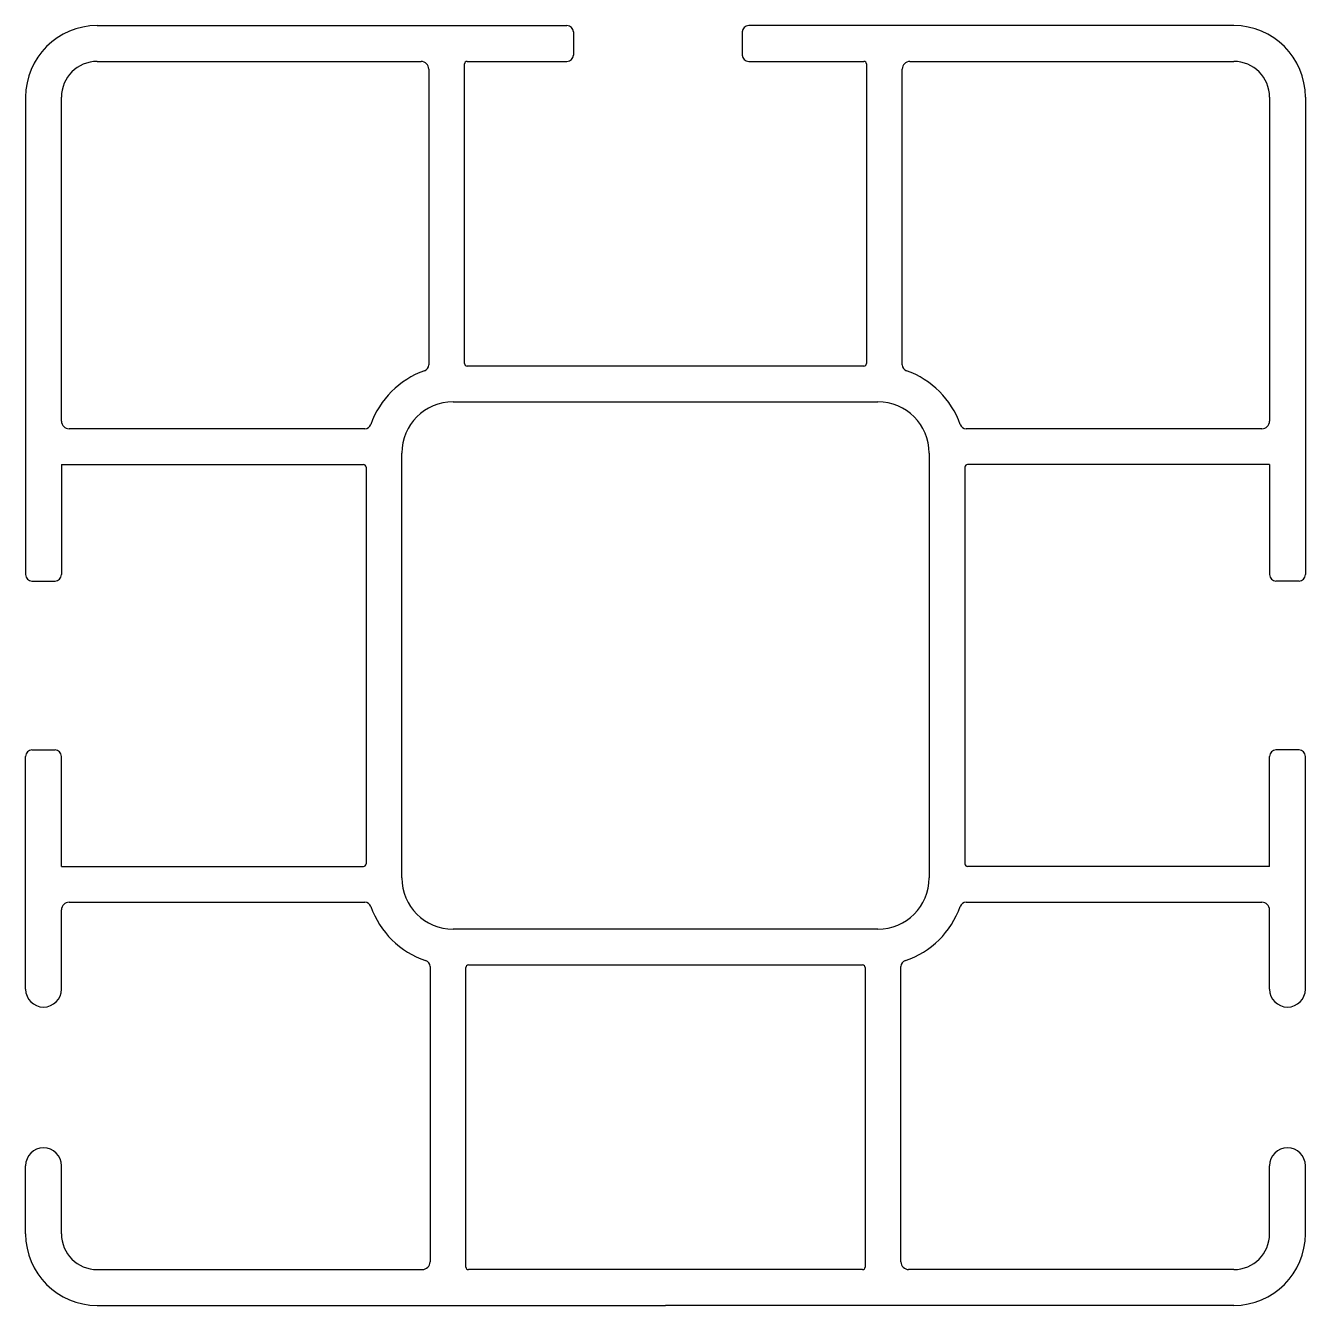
# Model space of a CAD drawing. Extents: x 2303 to 2353, y 2006.3 to 2056.3.
import ezdxf

# ---------------------------------------------------------------- set-up
doc = ezdxf.new("R2010")
doc.units = 0
doc.layers.get('0').update_dxf_attribs({"linetype": 'CONTINUOUS'})

msp = doc.modelspace()

# ---------------------------------------------------------------- linework, layer by layer
at = {"linetype": 'CONTINUOUS'}
for p, q in [((2305.79, 2056.287), (2324.14, 2056.287)), ((2324.39, 2056.037), (2324.39, 2055.137)), ((2330.99, 2056.037), (2330.99, 2055.137)), ((2350.19, 2056.287), (2331.24, 2056.287)), ((2305.79, 2054.887), (2318.44, 2054.887)), ((2318.74, 2054.587), (2318.74, 2043.034)), ((2320.14, 2043.087), (2320.14, 2054.787)), ((2320.24, 2054.887), (2324.14, 2054.887)), ((2331.24, 2054.887), (2335.74, 2054.887)), ((2335.84, 2054.787), (2335.84, 2043.087)), ((2337.24, 2043.034), (2337.24, 2054.587)), ((2337.54, 2054.887), (2350.19, 2054.887)), ((2302.99, 2053.487), (2302.99, 2034.837)), ((2304.39, 2040.837), (2304.39, 2053.487)), ((2351.59, 2053.487), (2351.59, 2040.837)), ((2352.99, 2053.487), (2352.99, 2034.837)), ((2335.74, 2042.987), (2320.24, 2042.987)), ((2319.69, 2041.587), (2336.29, 2041.587)), ((2316.243, 2040.537), (2304.69, 2040.537)), ((2351.29, 2040.537), (2339.737, 2040.537)), ((2317.69, 2022.987), (2317.69, 2039.587)), ((2338.29, 2039.587), (2338.29, 2022.987)), ((2304.39, 2039.137), (2304.39, 2034.837)), ((2304.39, 2039.137), (2316.19, 2039.137)), ((2316.29, 2039.037), (2316.29, 2023.537)), ((2339.69, 2039.037), (2339.69, 2023.537)), ((2351.59, 2039.137), (2339.79, 2039.137)), ((2351.59, 2039.137), (2351.59, 2034.837)), ((2303.24, 2034.587), (2304.14, 2034.587)), ((2352.74, 2034.587), (2351.84, 2034.587)), ((2302.99, 2018.643), (2302.99, 2027.737)), ((2303.24, 2027.987), (2304.14, 2027.987)), ((2304.39, 2023.437), (2304.39, 2027.737)), ((2351.59, 2023.437), (2351.59, 2027.737)), ((2352.74, 2027.987), (2351.84, 2027.987)), ((2352.99, 2018.643), (2352.99, 2027.737)), ((2304.39, 2023.437), (2316.19, 2023.437)), ((2351.59, 2023.437), (2339.79, 2023.437)), ((2304.69, 2022.037), (2316.243, 2022.037)), ((2339.737, 2022.037), (2351.29, 2022.037)), ((2304.39, 2018.643), (2304.39, 2021.737)), ((2351.59, 2018.643), (2351.59, 2021.737)), ((2336.29, 2020.987), (2319.69, 2020.987)), ((2318.79, 2019.523), (2318.79, 2007.987)), ((2320.29, 2019.587), (2335.69, 2019.587)), ((2337.19, 2007.987), (2337.19, 2019.523)), ((2320.19, 2007.787), (2320.19, 2019.487)), ((2335.79, 2019.487), (2335.79, 2007.787)), ((2302.99, 2009.087), (2302.99, 2011.743)), ((2304.39, 2009.087), (2304.39, 2011.743)), ((2351.59, 2009.087), (2351.59, 2011.743)), ((2352.99, 2009.087), (2352.99, 2011.743)), ((2305.79, 2007.687), (2318.49, 2007.687)), ((2335.69, 2007.687), (2320.29, 2007.687)), ((2350.19, 2007.687), (2337.49, 2007.687)), ((2305.79, 2006.287), (2327.99, 2006.287)), ((2350.19, 2006.287), (2327.99, 2006.287))]:
    msp.add_line(p, q, dxfattribs=at)
for centre, radius, start, end in [((2305.79, 2053.487), 2.8, 90, 180), ((2324.14, 2056.037), 0.25, 0, 90), ((2331.24, 2056.037), 0.25, 90, 180), ((2350.19, 2053.487), 2.8, 0, 90), ((2324.14, 2055.137), 0.25, 270, 360), ((2331.24, 2055.137), 0.25, 180, 270), ((2305.79, 2053.487), 1.4, 90, 180), ((2318.44, 2054.587), 0.3, 0, 90), ((2320.24, 2054.787), 0.1, 90, 180), ((2335.74, 2054.787), 0.1, 0, 90), ((2337.54, 2054.587), 0.3, 90, 180), ((2350.19, 2053.487), 1.4, 0, 90), ((2318.49, 2043.034), 0.25, 289.194, 0), ((2320.24, 2043.087), 0.1, 180, 270), ((2335.74, 2043.087), 0.1, 270, 360), ((2337.49, 2043.034), 0.25, 180, 250.806), ((2319.69, 2039.587), 3.4, 109.194, 160.806), ((2336.29, 2039.587), 3.4, 19.194, 70.806), ((2319.69, 2039.587), 2, 90, 180), ((2336.29, 2039.587), 2, 0, 90), ((2304.69, 2040.837), 0.3, 180, 270), ((2316.243, 2040.787), 0.25, 270, 340.806), ((2339.737, 2040.787), 0.25, 199.194, 270), ((2351.29, 2040.837), 0.3, 270, 360), ((2316.19, 2039.037), 0.1, 0, 90), ((2339.79, 2039.037), 0.1, 90, 180), ((2303.24, 2034.837), 0.25, 180, 270), ((2304.14, 2034.837), 0.25, 270, 360), ((2351.84, 2034.837), 0.25, 180, 270), ((2352.74, 2034.837), 0.25, 270, 360), ((2303.24, 2027.737), 0.25, 90, 180), ((2304.14, 2027.737), 0.25, 0, 90), ((2351.84, 2027.737), 0.25, 90, 180), ((2352.74, 2027.737), 0.25, 0, 90), ((2316.19, 2023.537), 0.1, 270, 360), ((2339.79, 2023.537), 0.1, 180, 270), ((2319.69, 2022.987), 2, 180, 270), ((2336.29, 2022.987), 2, 270, 0), ((2304.69, 2021.737), 0.3, 90, 180), ((2316.243, 2021.787), 0.25, 19.194, 90), ((2339.737, 2021.787), 0.25, 90, 160.806), ((2351.29, 2021.737), 0.3, 0, 90), ((2319.69, 2022.987), 3.4, 199.194, 251.6351), ((2336.29, 2022.987), 3.4, 288.3649, 340.806), ((2318.54, 2019.523), 0.25, 0, 71.6351), ((2320.29, 2019.487), 0.1, 90, 180), ((2335.69, 2019.487), 0.1, 0, 90), ((2337.44, 2019.523), 0.25, 108.3649, 180), ((2303.69, 2018.643), 0.7, 180, 360), ((2352.29, 2018.643), 0.7, 180, 360), ((2303.69, 2011.743), 0.7, 0, 180), ((2352.29, 2011.743), 0.7, 0, 180), ((2305.79, 2009.087), 2.8, 180, 270), ((2305.79, 2009.087), 1.4, 180, 270), ((2350.19, 2009.087), 2.8, 270, 360), ((2350.19, 2009.087), 1.4, 270, 360), ((2318.49, 2007.987), 0.3, 270, 0), ((2320.29, 2007.787), 0.1, 180, 270), ((2335.69, 2007.787), 0.1, 270, 0), ((2337.49, 2007.987), 0.3, 180, 270)]:
    msp.add_arc(centre, radius, start, end, dxfattribs=at)

doc.saveas('drawing.dxf')
